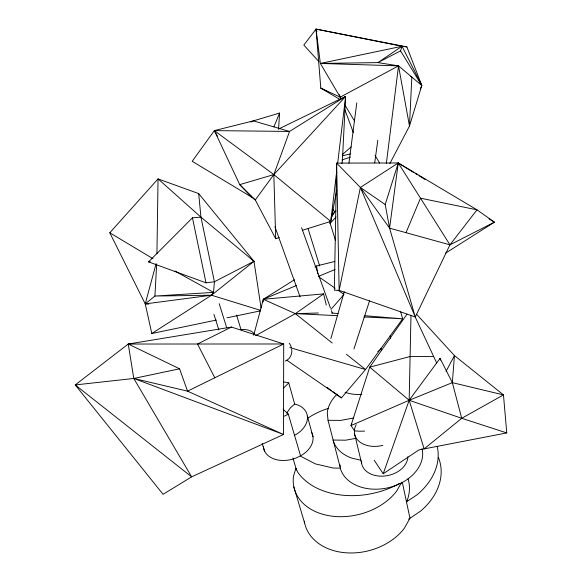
<?xml version="1.0" encoding="UTF-8"?>
<svg xmlns="http://www.w3.org/2000/svg" width="582" height="582" viewBox="0 0 582 582"><rect width="100%" height="100%" fill="white"/><g stroke="black" fill="none" stroke-linecap="round" stroke-linejoin="round"><path stroke-width="0.87" d="M156.936 253.767L158.049 178.892L198.688 193.602L253.999 261.303L261.071 307.951M407.837 456.703A23.447 16.987 -12.1 0 1 385.924 475.88A23.447 16.987 -12.1 0 1 361.604 463.199L361.633 461.089M361.604 463.199L354.474 433.583L354.569 429.116A23.986 16.922 -12.2 0 1 356.242 424.671M374.153 460.195L383.218 473.748L409.168 400.278L410.987 315.459M156.631 264.577L154.928 296.042L145.245 303.891L151.815 333.522L216.373 320.056M278.567 129.24L279.578 113.068L253.33 120.874L214.343 130.615L192.191 161.301L251.497 197.072L255.28 199.946L275.708 238.7L279.149 237.623M263.122 301.956L263.304 299.279L294.463 279.767M446.081 371.323L454.447 355.595L503.466 394.909L506.762 432.921L461.722 418.291L452.338 382.643L454.447 355.595L416.632 314.309M336.636 171.945L330.765 221.393L302.378 230.319M337.706 162.953L345.613 96.423L278.756 128.942M386.353 163.455L398.517 65.861L377.9 62.601L320.355 63.438L316.033 29.1L406.905 46.924L421.79 85.481L409.481 126.032L389.831 163.615M348.967 163.098L356.773 102.898M406.003 232.684L420.488 198.178L476.993 209.84L398.263 162.967L360.389 187.462L339.146 290.353L336.643 163.113L360.389 187.462L415.279 316.972L389.576 228.144L398.263 162.967L336.643 163.113L334.337 290.207L339.146 290.353L415.279 316.972L449.944 244.84L476.993 209.84L494.416 222.171L445.499 253.206M374.713 162.8L377.798 140.357M336.752 190.205L330.765 221.393L273.831 174.593L214.343 130.615L289.545 131.445L345.613 96.423L342.398 160.799L341.881 163.477M253.701 335.254L263.304 299.279L296.624 285.442M156.114 263.61L145.245 303.891L148.854 304.102M330.831 338.68L344.26 291.786M489.033 218.854L494.416 222.171L449.944 244.84L389.576 228.144L385.204 204.558L398.263 162.967L413.649 172.439M420.379 88.828L421.79 85.481L402.038 46.262L377.9 62.601L400.547 50.874L402.038 46.262L406.905 46.924M353.943 348.996L369.577 300.763M217.435 136.152L214.343 130.615L239.74 184.64L255.28 199.946L273.831 174.593L289.545 131.445L253.33 120.874L250.937 122.067M273.926 126.781L279.578 113.068M351.819 423.951L350.99 425.566L354.518 430.84M401.718 482.274L396.407 491.441A56.832 41.424 -14.2 0 1 330.649 515.965A56.832 41.424 -14.2 0 1 293.517 476.12L295.94 468.27L297.897 472.453A72.735 51.725 -13.1 0 0 397.302 484.69L399.383 483.329M330.991 218.134L334.621 212.015L336.018 210.91M286.737 413.067L290.294 407.946L294.674 404.046L298.551 405.254A25.812 17.686 -16.6 0 1 296.485 434.281L294.397 435.351M407 314.193L369.73 367.133L350.99 425.566L409.168 400.278L452.338 382.643L503.466 394.909L461.722 418.291L424.132 448.897L418.88 449.944L383.218 473.748M283.267 388.318L288.767 382.949L294.674 404.046M506.762 432.921L424.132 448.897L409.168 400.278L440.072 358.33L452.338 382.643M331.231 216.177L334.621 212.015L332.759 208.953M286.861 360.229L341.423 397.892L365.547 369.526L402.664 318.798L400.685 311.887M331.049 309.333L343.416 295.081M260.612 310.373L211.499 295.22L145.245 303.891L109.802 232.785L158.049 178.892L200.943 217.144L253.999 261.303L211.499 295.22L151.815 333.522M250.616 195.494L251.497 197.072L239.74 184.64L273.831 174.593L345.613 96.423L344.18 97.529M329.87 223.684L336.025 216.999M251.962 259.55L253.999 261.303L214.423 281.753L206.006 282.823L148.541 261.878L192.46 217.828L200.943 217.144L214.423 281.753L213.514 292.397L211.499 295.22L154.928 296.042L213.514 292.397L174.935 271.016M342.26 154.659L351.113 146.904M377.74 351.637L381.086 348.996L381.035 348.545M326.262 305.019L323.607 293.888L295.358 313.654L255.614 335.683M433.699 356.599L410.106 356.519L369.73 367.133L409.168 400.278L410.645 399.259M408.615 519.144L420.437 511.243A70.713 51.951 -13 0 0 438.508 457.634M314.986 266.927L316.506 265.974L334.839 261.464M284.365 416.166L288.316 414.158L300.676 456.266L315.342 463.883L333.137 468.044L340.39 468.161L340.448 468.714A42.028 30.409 -12.3 0 0 389.082 487.541A42.028 30.409 -12.3 0 0 422.03 448.657M231.44 327.062L128.236 344.035L75.238 384.935L163.076 494.322L191.638 476.847L283.492 434.478L283.71 343.984L231.44 327.062L197.502 344.013L214.802 377.783M318.274 276.457L335.05 269.495M341.903 159.955L350.444 157.14M342.376 155.772L350.313 153.975M179.583 368.806L133.795 378.467L75.238 384.935L191.638 476.847L133.795 378.467L128.236 344.035L283.71 343.984L187.542 391.148L133.795 378.467L283.492 434.478L187.542 391.148L179.583 368.806L128.236 344.035L130.943 344.115M341.139 98.707L320.355 63.438L402.038 46.262L316.033 29.1L303.826 45.076L319.045 61.736M226.987 317.837L260.591 310.824M353.747 418L340.826 420.379L328.03 420.306L327.28 413.016A43.592 30.184 -12.5 0 1 337.109 394.196M355.493 438.399L345.752 440.181L333.13 440.057L333.188 440.603A42.944 30.286 -12.4 0 0 351.79 458.121L360.825 460.202M148.541 261.878L150.2 261.696M323.607 293.888L263.304 299.279L295.358 313.654L332.227 343.002M318.369 313L295.358 313.654L337.742 315.684M320.355 63.438L398.517 65.861L421.79 85.481L400.547 50.874M363.896 316.943L402.664 318.798L364.936 315.728M331.696 313.021L337.982 313.531M354.533 430.775L354.94 430.869A43.912 30.133 -12.5 0 0 364.601 431.095M289.8 347.592L365.547 369.526L346.406 354.285M288.767 382.949L287.159 382.469A26.219 17.605 -16.5 0 0 283.645 382.047M409.168 400.278L461.722 418.291M410.215 76.315L411.838 77.093L409.481 126.032L398.517 65.861L340.215 97.15L320.798 88.122L316.033 29.1L316.935 31.654M327.149 91.381L320.798 88.122L340.23 99.609M109.802 232.785L152.971 258.67M415.184 173.385L417.49 174.804M419.033 175.757L425.187 179.54M385.204 204.558L360.389 187.462L389.576 228.144M319.009 276.967L335.181 288.25M338.12 290.302L343.998 294.405M326.808 387.219L331.194 390.42M332.657 391.49L341.423 397.892M283.136 409.211L288.316 414.158M398.263 162.967L449.944 244.84M344.857 104.913L354.598 121.201M375.026 155.343L379.668 163.098M414.966 316.499L436.726 363.073M340.841 98.838L339.306 94.604M344.9 109.794L353.325 132.536M301.563 227.715L330.496 308.089M331.42 310.657L332.344 313.218M274.98 226.849L300.072 296.82M213.943 314.433L218.905 330.009M329.579 221.56L335.581 240.613M219.181 303.637L226.762 327.884M262.169 443.382L264.599 451.145M308.096 228.704L319.663 265.945M236.59 315.08L241.028 329.725L242.767 329.521A16.376 10.294 -16.9 0 1 254.509 334.483M293.866 486.996L304.604 522.927M292.928 457.983L296.449 469.994M307.369 416.152L312.978 436.696M328.03 420.306L340.39 468.161M402.351 482.398L409.961 518.242L404.425 528.136A55.217 41.548 -14.2 0 1 346.312 552.82A55.217 41.548 -14.2 0 1 304.277 521.159M192.46 217.828L206.006 282.823M381.086 348.996L381.436 350.677M316.506 265.974L317.83 273.831M440.072 358.33L440.37 360.091M340.034 464.902L340.208 466.531M198.688 193.602L200.943 217.144M273.831 174.593L275.708 238.7M437.169 446.321A71.615 51.863 -13.1 0 1 417.105 494.78L406.476 501.815L407.007 500.869A55.937 41.504 -14.2 0 0 408.033 478.819M307.412 418.436A58.033 41.278 -14.2 0 1 328.604 408.331M311.559 432.288A25.412 17.751 -16.7 0 1 302.334 454.818L296.464 457.867A25.412 17.751 -16.7 0 1 263.384 446.663M390.216 335.479A33.574 21.803 -12.5 0 1 390.529 338.746M361.764 394.378A32.876 21.971 -12.5 0 1 345.061 392.268M382.847 445.354A23.986 16.922 -12.2 0 1 354.474 433.583M289.247 343.191A12.797 11.247 51.7 0 1 291.371 347.701M291.698 349.295A12.797 11.247 51.7 0 1 285.333 361.036"/></g></svg>
